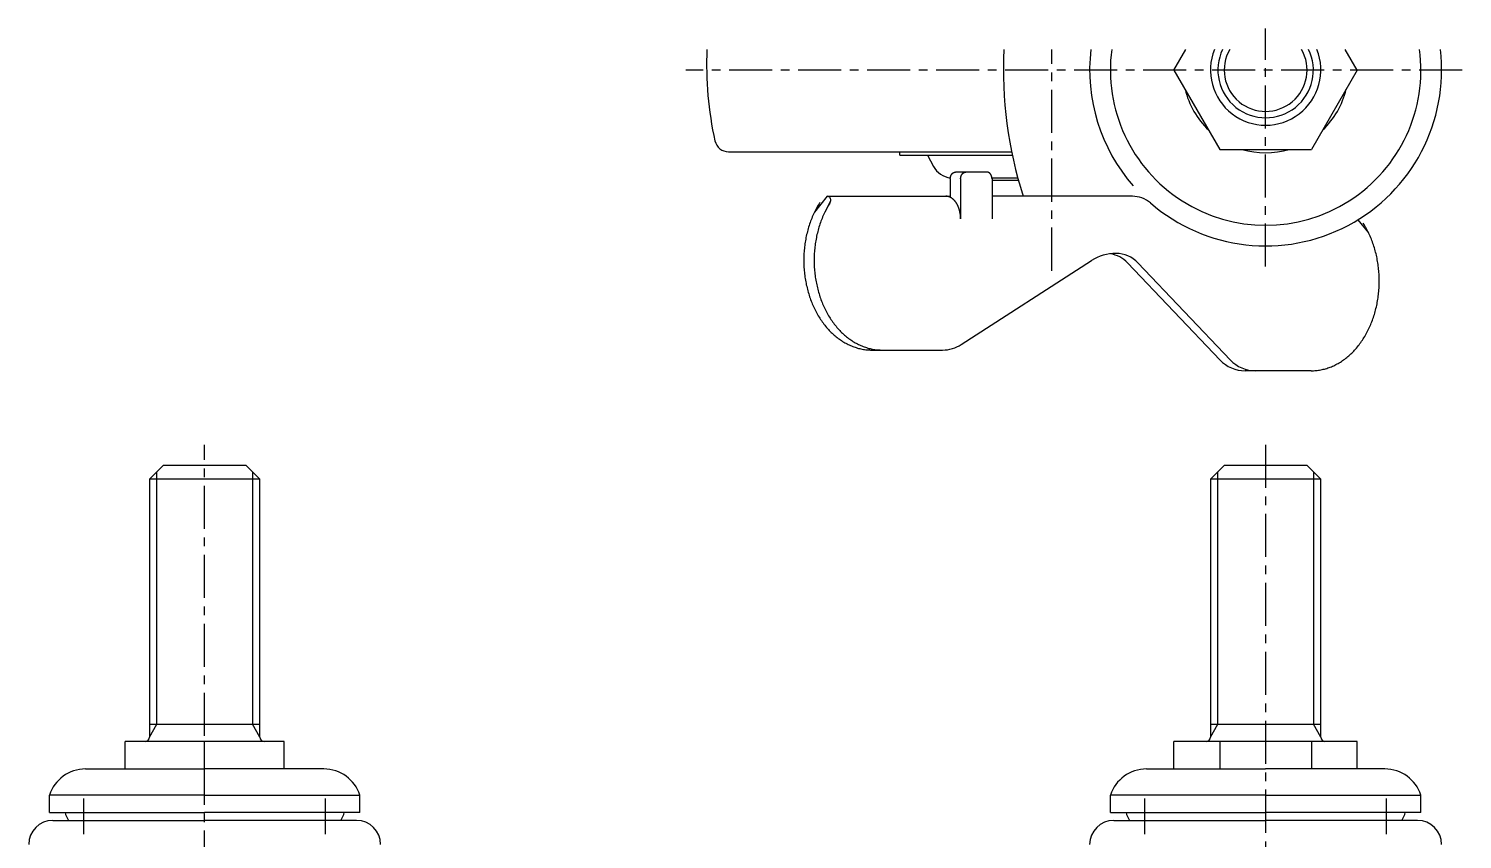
# Model space of a CAD drawing. Extents: x -35 to 215, y -13 to 267.
# Drawn here: x 7.6 to 215.4, y 149.3 to 266.8 of the extents above; entities that cross this region are included whole.
import ezdxf

# ---------------------------------------------------------------- set-up
doc = ezdxf.new("R2010")
doc.units = 0
doc.header["$LTSCALE"] = 5
doc.linetypes.add('CENTER', pattern=[2, 1.25, -0.25, 0.25, -0.25])
doc.layers.get('0').update_dxf_attribs({"linetype": 'CONTINUOUS'})
doc.layers.add('CENTER', color=1, linetype='CENTER')

msp = doc.modelspace()

# ---------------------------------------------------------------- linework, layer by layer
at = {"color": 7, "linetype": 'CONTINUOUS'}
for p, q in [((173.571251, 260.843618), (175.303302, 263.843618)), ((200.129364, 260.843618), (198.397313, 263.843618)), ((173.571251, 260.843618), (180.210779, 249.343618)), ((200.129364, 260.843618), (193.489836, 249.343618)), ((180.210779, 249.343618), (193.489836, 249.343618)), ((109.012822, 248.993618), (150.032134, 248.993618)), ((133.850307, 248.493618), (133.850307, 248.993618)), ((133.850307, 248.493618), (150.135084, 248.493618)), ((137.850307, 248.493618), (138.727688, 246.871333)), ((146.44829, 246.043618), (141.915838, 246.043618)), ((147.197913, 245.193618), (150.927277, 245.193618)), ((141.157636, 245.043618), (141.157636, 242.388456)), ((142.657284, 245.043618), (142.657284, 239.243618)), ((147.206491, 245.043618), (147.206491, 239.243618)), ((151.022978, 244.843618), (147.206491, 244.843618)), ((123.338531, 242.543618), (121.478941, 240.243618)), ((123.78358, 241.815734), (122.978589, 240.243618)), ((123.338531, 242.543618), (137.012321, 242.543618)), ((123.338531, 242.543618), (141.157636, 242.543618)), ((167.538135, 242.543618), (147.206491, 242.543618)), ((200.231776, 239.136793), (201.76244, 237.243618)), ((142.756586, 221.040135), (161.641876, 233.204459)), ((180.243165, 218.798325), (166.855115, 232.878972)), ((181.742813, 218.798325), (168.354763, 232.878972)), ((129.784619, 220.243618), (140.049054, 220.243618)), ((193.456762, 217.243618), (183.866693, 217.243618)), ((25.121629, 201.500356), (27.121629, 203.500356)), ((41.121629, 201.500356), (25.121629, 201.500356)), ((25.121629, 201.500356), (25.121629, 164.100356)), ((39.121629, 203.500356), (27.121629, 203.500356)), ((41.121629, 201.500356), (39.121629, 203.500356)), ((41.121629, 164.100356), (41.121629, 201.500356)), ((178.850307, 201.500356), (180.850307, 203.500356)), ((194.850307, 201.500356), (178.850307, 201.500356)), ((178.850307, 201.500356), (178.850307, 164.100356)), ((192.850307, 203.500356), (180.850307, 203.500356)), ((194.850307, 201.500356), (192.850307, 203.500356)), ((194.850307, 164.100356), (194.850307, 201.500356)), ((25.121629, 165.975301), (41.121629, 165.975301)), ((178.850307, 165.975301), (194.850307, 165.975301)), ((21.621629, 159.500356), (21.621629, 163.500356)), ((44.621629, 163.500356), (21.621629, 163.500356)), ((33.121629, 159.500356), (33.121629, 163.500356)), ((44.621629, 159.500356), (44.621629, 163.500356)), ((173.571251, 159.500356), (173.571251, 163.500356)), ((200.129364, 163.500356), (173.571251, 163.500356)), ((180.210779, 163.500356), (180.210779, 159.500356)), ((193.489836, 163.500356), (193.489836, 159.500356)), ((200.129364, 159.500356), (200.129364, 163.500356)), ((15.852308, 159.500356), (33.121629, 159.500356)), ((50.39095, 159.500356), (33.121629, 159.500356)), ((169.580986, 159.500356), (186.850307, 159.500356)), ((204.119629, 159.500356), (186.850307, 159.500356)), ((10.621629, 153.200356), (10.621629, 155.700356)), ((33.121629, 155.700356), (10.621629, 155.700356)), ((33.121629, 155.700356), (55.621629, 155.700356)), ((55.621629, 153.200356), (55.621629, 155.700356)), ((164.350307, 153.200356), (164.350307, 155.700356)), ((186.850307, 155.700356), (164.350307, 155.700356)), ((186.850307, 155.700356), (209.350307, 155.700356)), ((209.350307, 153.200356), (209.350307, 155.700356)), ((10.621629, 153.200356), (33.121629, 153.200356)), ((11.121629, 152.044356), (33.121629, 152.044356)), ((55.621629, 153.200356), (33.121629, 153.200356)), ((55.121629, 152.044356), (33.121629, 152.044356)), ((164.350307, 153.200356), (186.850307, 153.200356)), ((164.850307, 152.044356), (186.850307, 152.044356)), ((209.350307, 153.200356), (186.850307, 153.200356)), ((208.850307, 152.044356), (186.850307, 152.044356))]:
    msp.add_line(p, q, dxfattribs=at)
at = {"color": 3, "linetype": 'CONTINUOUS'}
for p, q in [((26.204129, 165.975301), (26.204129, 202.582856)), ((40.039129, 202.582856), (40.039129, 165.975301)), ((179.932807, 165.975301), (179.932807, 202.582856)), ((193.767807, 202.582856), (193.767807, 165.975301)), ((25.121629, 164.100356), (26.204129, 165.975301)), ((41.121629, 164.100356), (40.039129, 165.975301)), ((178.850307, 164.100356), (179.932807, 165.975301)), ((194.850307, 164.100356), (193.767807, 165.975301))]:
    msp.add_line(p, q, dxfattribs=at)
at = {"color": 7, "linetype": 'CONTINUOUS'}
for points in [[(141.158, 245.044, 0), (141.158, 245.056, 0), (141.158, 245.068, 0), (141.158, 245.08, 0), (141.159, 245.093, 0), (141.159, 245.105, 0), (141.16, 245.117, 0), (141.16, 245.129, 0), (141.161, 245.142, 0), (141.162, 245.154, 0), (141.163, 245.166, 0), (141.165, 245.178, 0), (141.166, 245.19, 0), (141.167, 245.202, 0), (141.169, 245.215, 0), (141.17, 245.227, 0), (141.172, 245.239, 0), (141.174, 245.251, 0), (141.176, 245.263, 0), (141.178, 245.275, 0), (141.18, 245.287, 0), (141.183, 245.298, 0), (141.185, 245.31, 0), (141.188, 245.322, 0), (141.19, 245.334, 0), (141.193, 245.346, 0), (141.196, 245.357, 0), (141.199, 245.369, 0), (141.202, 245.381, 0), (141.205, 245.392, 0), (141.208, 245.404, 0), (141.212, 245.415, 0), (141.215, 245.426, 0), (141.219, 245.438, 0), (141.223, 245.449, 0), (141.227, 245.46, 0), (141.23, 245.471, 0), (141.234, 245.482, 0), (141.239, 245.493, 0), (141.243, 245.504, 0), (141.247, 245.515, 0), (141.252, 245.526, 0), (141.256, 245.537, 0), (141.261, 245.547, 0), (141.266, 245.558, 0), (141.27, 245.568, 0), (141.275, 245.579, 0), (141.28, 245.589, 0), (141.285, 245.599, 0), (141.291, 245.609, 0), (141.296, 245.619, 0), (141.301, 245.629, 0), (141.307, 245.639, 0), (141.312, 245.649, 0), (141.318, 245.659, 0), (141.324, 245.668, 0), (141.33, 245.678, 0), (141.336, 245.687, 0), (141.342, 245.697, 0), (141.348, 245.706, 0), (141.354, 245.715, 0), (141.36, 245.724, 0), (141.367, 245.733, 0), (141.373, 245.742, 0), (141.38, 245.751, 0), (141.386, 245.759, 0), (141.393, 245.768, 0), (141.4, 245.776, 0), (141.407, 245.785, 0), (141.414, 245.793, 0), (141.421, 245.801, 0), (141.428, 245.809, 0), (141.435, 245.817, 0), (141.442, 245.824, 0), (141.449, 245.832, 0), (141.457, 245.839, 0), (141.464, 245.847, 0), (141.472, 245.854, 0), (141.479, 245.861, 0), (141.487, 245.868, 0), (141.495, 245.875, 0), (141.502, 245.882, 0), (141.51, 245.888, 0), (141.518, 245.895, 0), (141.526, 245.901, 0), (141.534, 245.908, 0), (141.542, 245.914, 0), (141.55, 245.92, 0), (141.558, 245.926, 0), (141.567, 245.931, 0), (141.575, 245.937, 0), (141.583, 245.942, 0), (141.592, 245.948, 0), (141.6, 245.953, 0), (141.609, 245.958, 0), (141.617, 245.963, 0), (141.626, 245.967, 0), (141.634, 245.972, 0), (141.643, 245.977, 0), (141.652, 245.981, 0), (141.66, 245.985, 0), (141.669, 245.989, 0), (141.678, 245.993, 0), (141.687, 245.997, 0), (141.696, 246.001, 0), (141.705, 246.004, 0), (141.714, 246.007, 0), (141.723, 246.011, 0), (141.732, 246.014, 0), (141.741, 246.017, 0), (141.75, 246.019, 0), (141.759, 246.022, 0), (141.768, 246.024, 0), (141.777, 246.027, 0), (141.786, 246.029, 0), (141.795, 246.031, 0), (141.805, 246.033, 0), (141.814, 246.035, 0), (141.823, 246.036, 0), (141.832, 246.038, 0), (141.842, 246.039, 0), (141.851, 246.04, 0), (141.86, 246.041, 0), (141.869, 246.042, 0), (141.879, 246.042, 0), (141.888, 246.043, 0), (141.897, 246.043, 0), (141.907, 246.044, 0), (141.916, 246.044, 0)], [(142.657, 245.044, 0), (142.657, 245.056, 0), (142.658, 245.068, 0), (142.658, 245.08, 0), (142.658, 245.093, 0), (142.659, 245.105, 0), (142.659, 245.117, 0), (142.66, 245.129, 0), (142.661, 245.142, 0), (142.662, 245.154, 0), (142.663, 245.166, 0), (142.664, 245.178, 0), (142.665, 245.19, 0), (142.667, 245.202, 0), (142.668, 245.215, 0), (142.67, 245.227, 0), (142.672, 245.239, 0), (142.674, 245.251, 0), (142.676, 245.263, 0), (142.678, 245.275, 0), (142.68, 245.287, 0), (142.682, 245.298, 0), (142.685, 245.31, 0), (142.687, 245.322, 0), (142.69, 245.334, 0), (142.693, 245.346, 0), (142.696, 245.357, 0), (142.699, 245.369, 0), (142.702, 245.381, 0), (142.705, 245.392, 0), (142.708, 245.404, 0), (142.711, 245.415, 0), (142.715, 245.426, 0), (142.719, 245.438, 0), (142.722, 245.449, 0), (142.726, 245.46, 0), (142.73, 245.471, 0), (142.734, 245.482, 0), (142.738, 245.493, 0), (142.742, 245.504, 0), (142.747, 245.515, 0), (142.751, 245.526, 0), (142.756, 245.537, 0), (142.76, 245.547, 0), (142.765, 245.558, 0), (142.77, 245.568, 0), (142.775, 245.579, 0), (142.78, 245.589, 0), (142.785, 245.599, 0), (142.79, 245.609, 0), (142.796, 245.619, 0), (142.801, 245.629, 0), (142.806, 245.639, 0), (142.812, 245.649, 0), (142.818, 245.659, 0), (142.824, 245.668, 0), (142.829, 245.678, 0), (142.835, 245.687, 0), (142.841, 245.697, 0), (142.847, 245.706, 0), (142.854, 245.715, 0), (142.86, 245.724, 0), (142.866, 245.733, 0), (142.873, 245.742, 0), (142.879, 245.751, 0), (142.886, 245.759, 0), (142.893, 245.768, 0), (142.899, 245.776, 0), (142.906, 245.785, 0), (142.913, 245.793, 0), (142.92, 245.801, 0), (142.927, 245.809, 0), (142.934, 245.817, 0), (142.942, 245.824, 0), (142.949, 245.832, 0), (142.956, 245.839, 0), (142.964, 245.847, 0), (142.971, 245.854, 0), (142.979, 245.861, 0), (142.987, 245.868, 0), (142.994, 245.875, 0), (143.002, 245.882, 0), (143.01, 245.888, 0), (143.018, 245.895, 0), (143.026, 245.901, 0), (143.034, 245.908, 0), (143.042, 245.914, 0), (143.05, 245.92, 0), (143.058, 245.926, 0), (143.066, 245.931, 0), (143.075, 245.937, 0), (143.083, 245.942, 0), (143.091, 245.948, 0), (143.1, 245.953, 0), (143.108, 245.958, 0), (143.117, 245.963, 0), (143.125, 245.967, 0), (143.134, 245.972, 0), (143.143, 245.977, 0), (143.151, 245.981, 0), (143.16, 245.985, 0), (143.169, 245.989, 0), (143.178, 245.993, 0), (143.187, 245.997, 0), (143.195, 246.001, 0), (143.204, 246.004, 0), (143.213, 246.007, 0), (143.222, 246.011, 0), (143.231, 246.014, 0), (143.24, 246.017, 0), (143.249, 246.019, 0), (143.258, 246.022, 0), (143.268, 246.024, 0), (143.277, 246.027, 0), (143.286, 246.029, 0), (143.295, 246.031, 0), (143.304, 246.033, 0), (143.313, 246.035, 0), (143.323, 246.036, 0), (143.332, 246.038, 0), (143.341, 246.039, 0), (143.35, 246.04, 0), (143.36, 246.041, 0), (143.369, 246.042, 0), (143.378, 246.042, 0), (143.388, 246.043, 0), (143.397, 246.043, 0), (143.406, 246.044, 0), (143.415, 246.044, 0)], [(147.206, 245.044, 0), (147.206, 245.056, 0), (147.206, 245.068, 0), (147.206, 245.08, 0), (147.206, 245.093, 0), (147.205, 245.105, 0), (147.204, 245.117, 0), (147.204, 245.129, 0), (147.203, 245.142, 0), (147.202, 245.154, 0), (147.201, 245.166, 0), (147.2, 245.178, 0), (147.198, 245.19, 0), (147.197, 245.202, 0), (147.195, 245.215, 0), (147.194, 245.227, 0), (147.192, 245.239, 0), (147.19, 245.251, 0), (147.188, 245.263, 0), (147.186, 245.275, 0), (147.184, 245.287, 0), (147.181, 245.298, 0), (147.179, 245.31, 0), (147.176, 245.322, 0), (147.174, 245.334, 0), (147.171, 245.346, 0), (147.168, 245.357, 0), (147.165, 245.369, 0), (147.162, 245.381, 0), (147.159, 245.392, 0), (147.156, 245.404, 0), (147.152, 245.415, 0), (147.149, 245.426, 0), (147.145, 245.438, 0), (147.141, 245.449, 0), (147.138, 245.46, 0), (147.134, 245.471, 0), (147.13, 245.482, 0), (147.126, 245.493, 0), (147.121, 245.504, 0), (147.117, 245.515, 0), (147.113, 245.526, 0), (147.108, 245.537, 0), (147.103, 245.547, 0), (147.099, 245.558, 0), (147.094, 245.568, 0), (147.089, 245.579, 0), (147.084, 245.589, 0), (147.079, 245.599, 0), (147.073, 245.609, 0), (147.068, 245.619, 0), (147.063, 245.629, 0), (147.057, 245.639, 0), (147.052, 245.649, 0), (147.046, 245.659, 0), (147.04, 245.668, 0), (147.034, 245.678, 0), (147.028, 245.687, 0), (147.022, 245.697, 0), (147.016, 245.706, 0), (147.01, 245.715, 0), (147.004, 245.724, 0), (146.997, 245.733, 0), (146.991, 245.742, 0), (146.984, 245.751, 0), (146.978, 245.759, 0), (146.971, 245.768, 0), (146.964, 245.776, 0), (146.957, 245.785, 0), (146.951, 245.793, 0), (146.944, 245.801, 0), (146.936, 245.809, 0), (146.929, 245.817, 0), (146.922, 245.824, 0), (146.915, 245.832, 0), (146.907, 245.839, 0), (146.9, 245.847, 0), (146.892, 245.854, 0), (146.885, 245.861, 0), (146.877, 245.868, 0), (146.87, 245.875, 0), (146.862, 245.882, 0), (146.854, 245.888, 0), (146.846, 245.895, 0), (146.838, 245.901, 0), (146.83, 245.908, 0), (146.822, 245.914, 0), (146.814, 245.92, 0), (146.806, 245.926, 0), (146.797, 245.931, 0), (146.789, 245.937, 0), (146.781, 245.942, 0), (146.772, 245.948, 0), (146.764, 245.953, 0), (146.756, 245.958, 0), (146.747, 245.963, 0), (146.738, 245.967, 0), (146.73, 245.972, 0), (146.721, 245.977, 0), (146.712, 245.981, 0), (146.704, 245.985, 0), (146.695, 245.989, 0), (146.686, 245.993, 0), (146.677, 245.997, 0), (146.668, 246.001, 0), (146.659, 246.004, 0), (146.651, 246.007, 0), (146.642, 246.011, 0), (146.633, 246.014, 0), (146.623, 246.017, 0), (146.614, 246.019, 0), (146.605, 246.022, 0), (146.596, 246.024, 0), (146.587, 246.027, 0), (146.578, 246.029, 0), (146.569, 246.031, 0), (146.56, 246.033, 0), (146.55, 246.035, 0), (146.541, 246.036, 0), (146.532, 246.038, 0), (146.523, 246.039, 0), (146.513, 246.04, 0), (146.504, 246.041, 0), (146.495, 246.042, 0), (146.485, 246.042, 0), (146.476, 246.043, 0), (146.467, 246.043, 0), (146.458, 246.044, 0), (146.448, 246.044, 0)], [(122.248, 241.621, 0), (122.136, 241.444, 0), (122.027, 241.263, 0), (121.92, 241.081, 0), (121.816, 240.895, 0), (121.715, 240.708, 0), (121.615, 240.518, 0), (121.519, 240.325, 0), (121.425, 240.131, 0), (121.334, 239.934, 0), (121.245, 239.735, 0), (121.159, 239.535, 0), (121.076, 239.332, 0), (120.995, 239.127, 0), (120.917, 238.92, 0), (120.842, 238.712, 0), (120.77, 238.502, 0), (120.701, 238.29, 0), (120.635, 238.077, 0), (120.571, 237.862, 0), (120.51, 237.646, 0), (120.453, 237.428, 0), (120.398, 237.209, 0), (120.346, 236.989, 0), (120.297, 236.767, 0), (120.251, 236.544, 0), (120.208, 236.321, 0), (120.168, 236.096, 0), (120.131, 235.871, 0), (120.098, 235.645, 0), (120.067, 235.417, 0), (120.039, 235.19, 0), (120.014, 234.961, 0), (119.993, 234.732, 0), (119.974, 234.503, 0), (119.959, 234.273, 0), (119.947, 234.043, 0), (119.937, 233.813, 0), (119.931, 233.582, 0), (119.928, 233.352, 0), (119.928, 233.121, 0), (119.932, 232.891, 0), (119.938, 232.66, 0), (119.947, 232.43, 0), (119.96, 232.2, 0), (119.975, 231.97, 0), (119.994, 231.741, 0), (120.016, 231.512, 0), (120.041, 231.283, 0), (120.069, 231.056, 0), (120.1, 230.829, 0), (120.134, 230.602, 0), (120.171, 230.377, 0), (120.211, 230.153, 0), (120.254, 229.929, 0), (120.3, 229.706, 0), (120.349, 229.485, 0), (120.401, 229.265, 0), (120.456, 229.046, 0), (120.514, 228.828, 0), (120.575, 228.612, 0), (120.639, 228.397, 0), (120.705, 228.184, 0), (120.775, 227.972, 0), (120.847, 227.762, 0), (120.922, 227.554, 0), (121, 227.348, 0), (121.081, 227.143, 0), (121.164, 226.94, 0), (121.25, 226.74, 0), (121.339, 226.541, 0), (121.431, 226.344, 0), (121.525, 226.15, 0), (121.622, 225.958, 0), (121.721, 225.768, 0), (121.823, 225.58, 0), (121.927, 225.395, 0), (122.034, 225.213, 0), (122.143, 225.032, 0), (122.255, 224.855, 0), (122.369, 224.68, 0), (122.485, 224.508, 0), (122.604, 224.338, 0), (122.725, 224.172, 0), (122.848, 224.008, 0), (122.973, 223.847, 0), (123.101, 223.689, 0), (123.23, 223.534, 0), (123.362, 223.383, 0), (123.496, 223.234, 0), (123.631, 223.088, 0), (123.769, 222.946, 0), (123.908, 222.807, 0), (124.05, 222.671, 0), (124.193, 222.538, 0), (124.338, 222.409, 0), (124.484, 222.283, 0), (124.632, 222.161, 0), (124.782, 222.042, 0), (124.934, 221.927, 0), (125.087, 221.815, 0), (125.241, 221.707, 0), (125.397, 221.603, 0), (125.554, 221.502, 0), (125.713, 221.405, 0), (125.873, 221.311, 0), (126.034, 221.222, 0), (126.196, 221.136, 0), (126.36, 221.054, 0), (126.524, 220.975, 0), (126.69, 220.901, 0), (126.856, 220.831, 0), (127.024, 220.764, 0), (127.192, 220.701, 0), (127.361, 220.643, 0), (127.531, 220.588, 0), (127.702, 220.537, 0), (127.873, 220.49, 0), (128.045, 220.448, 0), (128.217, 220.409, 0), (128.39, 220.374, 0), (128.564, 220.344, 0), (128.737, 220.317, 0), (128.911, 220.295, 0), (129.086, 220.276, 0), (129.26, 220.262, 0), (129.435, 220.252, 0), (129.61, 220.246, 0), (129.785, 220.244, 0)], [(123.747, 241.621, 0), (123.636, 241.444, 0), (123.527, 241.263, 0), (123.42, 241.081, 0), (123.316, 240.895, 0), (123.214, 240.708, 0), (123.115, 240.518, 0), (123.019, 240.325, 0), (122.925, 240.131, 0), (122.833, 239.934, 0), (122.745, 239.735, 0), (122.659, 239.535, 0), (122.575, 239.332, 0), (122.495, 239.127, 0), (122.417, 238.92, 0), (122.342, 238.712, 0), (122.27, 238.502, 0), (122.201, 238.29, 0), (122.134, 238.077, 0), (122.071, 237.862, 0), (122.01, 237.646, 0), (121.952, 237.428, 0), (121.897, 237.209, 0), (121.845, 236.989, 0), (121.797, 236.767, 0), (121.751, 236.544, 0), (121.708, 236.321, 0), (121.668, 236.096, 0), (121.631, 235.871, 0), (121.597, 235.645, 0), (121.566, 235.417, 0), (121.539, 235.19, 0), (121.514, 234.961, 0), (121.493, 234.732, 0), (121.474, 234.503, 0), (121.459, 234.273, 0), (121.446, 234.043, 0), (121.437, 233.813, 0), (121.431, 233.582, 0), (121.428, 233.352, 0), (121.428, 233.121, 0), (121.431, 232.891, 0), (121.438, 232.66, 0), (121.447, 232.43, 0), (121.459, 232.2, 0), (121.475, 231.97, 0), (121.494, 231.741, 0), (121.516, 231.512, 0), (121.54, 231.283, 0), (121.568, 231.056, 0), (121.599, 230.829, 0), (121.633, 230.602, 0), (121.67, 230.377, 0), (121.71, 230.153, 0), (121.753, 229.929, 0), (121.8, 229.706, 0), (121.849, 229.485, 0), (121.901, 229.265, 0), (121.956, 229.046, 0), (122.014, 228.828, 0), (122.074, 228.612, 0), (122.138, 228.397, 0), (122.205, 228.184, 0), (122.274, 227.972, 0), (122.347, 227.762, 0), (122.422, 227.554, 0), (122.5, 227.348, 0), (122.58, 227.143, 0), (122.664, 226.94, 0), (122.75, 226.74, 0), (122.839, 226.541, 0), (122.93, 226.344, 0), (123.024, 226.15, 0), (123.121, 225.958, 0), (123.22, 225.768, 0), (123.322, 225.58, 0), (123.427, 225.395, 0), (123.533, 225.213, 0), (123.643, 225.032, 0), (123.754, 224.855, 0), (123.868, 224.68, 0), (123.985, 224.508, 0), (124.103, 224.338, 0), (124.224, 224.172, 0), (124.347, 224.008, 0), (124.473, 223.847, 0), (124.6, 223.689, 0), (124.73, 223.534, 0), (124.862, 223.383, 0), (124.995, 223.234, 0), (125.131, 223.088, 0), (125.268, 222.946, 0), (125.408, 222.807, 0), (125.549, 222.671, 0), (125.692, 222.538, 0), (125.837, 222.409, 0), (125.984, 222.283, 0), (126.132, 222.161, 0), (126.282, 222.042, 0), (126.433, 221.927, 0), (126.586, 221.815, 0), (126.741, 221.707, 0), (126.897, 221.603, 0), (127.054, 221.502, 0), (127.213, 221.405, 0), (127.373, 221.311, 0), (127.534, 221.222, 0), (127.696, 221.136, 0), (127.86, 221.054, 0), (128.024, 220.975, 0), (128.19, 220.901, 0), (128.356, 220.831, 0), (128.524, 220.764, 0), (128.692, 220.701, 0), (128.861, 220.643, 0), (129.031, 220.588, 0), (129.201, 220.537, 0), (129.373, 220.49, 0), (129.545, 220.448, 0), (129.717, 220.409, 0), (129.89, 220.374, 0), (130.063, 220.344, 0), (130.237, 220.317, 0), (130.411, 220.295, 0), (130.585, 220.276, 0), (130.76, 220.262, 0), (130.935, 220.252, 0), (131.109, 220.246, 0), (131.284, 220.244, 0)], [(142.657, 239.244, 0), (142.657, 239.284, 0), (142.657, 239.325, 0), (142.656, 239.365, 0), (142.655, 239.406, 0), (142.653, 239.446, 0), (142.651, 239.486, 0), (142.649, 239.527, 0), (142.647, 239.567, 0), (142.644, 239.607, 0), (142.641, 239.648, 0), (142.638, 239.688, 0), (142.634, 239.728, 0), (142.63, 239.768, 0), (142.626, 239.808, 0), (142.621, 239.848, 0), (142.616, 239.887, 0), (142.611, 239.927, 0), (142.605, 239.967, 0), (142.599, 240.006, 0), (142.593, 240.045, 0), (142.586, 240.085, 0), (142.579, 240.124, 0), (142.572, 240.163, 0), (142.565, 240.202, 0), (142.557, 240.24, 0), (142.549, 240.279, 0), (142.54, 240.317, 0), (142.532, 240.355, 0), (142.522, 240.393, 0), (142.513, 240.431, 0), (142.503, 240.469, 0), (142.493, 240.506, 0), (142.483, 240.544, 0), (142.473, 240.581, 0), (142.462, 240.618, 0), (142.451, 240.655, 0), (142.439, 240.691, 0), (142.428, 240.727, 0), (142.416, 240.763, 0), (142.403, 240.799, 0), (142.391, 240.835, 0), (142.378, 240.87, 0), (142.365, 240.905, 0), (142.351, 240.94, 0), (142.337, 240.975, 0), (142.323, 241.009, 0), (142.309, 241.043, 0), (142.295, 241.077, 0), (142.28, 241.111, 0), (142.265, 241.144, 0), (142.249, 241.177, 0), (142.234, 241.209, 0), (142.218, 241.242, 0), (142.202, 241.274, 0), (142.186, 241.306, 0), (142.169, 241.337, 0), (142.152, 241.368, 0), (142.135, 241.399, 0), (142.118, 241.43, 0), (142.1, 241.46, 0), (142.082, 241.49, 0), (142.064, 241.519, 0), (142.046, 241.548, 0), (142.027, 241.577, 0), (142.008, 241.606, 0), (141.989, 241.634, 0), (141.97, 241.661, 0), (141.951, 241.689, 0), (141.931, 241.716, 0), (141.911, 241.742, 0), (141.891, 241.769, 0), (141.871, 241.795, 0), (141.85, 241.82, 0), (141.829, 241.845, 0), (141.808, 241.87, 0), (141.787, 241.894, 0), (141.766, 241.918, 0), (141.745, 241.942, 0), (141.723, 241.965, 0), (141.701, 241.987, 0), (141.679, 242.01, 0), (141.657, 242.032, 0), (141.634, 242.053, 0), (141.612, 242.074, 0), (141.589, 242.095, 0), (141.566, 242.115, 0), (141.543, 242.135, 0), (141.52, 242.154, 0), (141.497, 242.173, 0), (141.473, 242.191, 0), (141.449, 242.209, 0), (141.426, 242.227, 0), (141.402, 242.244, 0), (141.378, 242.261, 0), (141.353, 242.277, 0), (141.329, 242.292, 0), (141.305, 242.308, 0), (141.28, 242.322, 0), (141.255, 242.337, 0), (141.23, 242.351, 0), (141.206, 242.364, 0), (141.181, 242.377, 0), (141.155, 242.39, 0), (141.13, 242.402, 0), (141.105, 242.413, 0), (141.079, 242.424, 0), (141.054, 242.435, 0), (141.028, 242.445, 0), (141.003, 242.454, 0), (140.977, 242.463, 0), (140.951, 242.472, 0), (140.925, 242.48, 0), (140.899, 242.488, 0), (140.873, 242.495, 0), (140.847, 242.502, 0), (140.821, 242.508, 0), (140.795, 242.514, 0), (140.769, 242.519, 0), (140.743, 242.524, 0), (140.717, 242.528, 0), (140.69, 242.531, 0), (140.664, 242.535, 0), (140.638, 242.537, 0), (140.611, 242.54, 0), (140.585, 242.541, 0), (140.558, 242.543, 0), (140.532, 242.543, 0), (140.506, 242.544, 0)], [(193.457, 217.244, 0), (193.632, 217.246, 0), (193.806, 217.252, 0), (193.981, 217.262, 0), (194.156, 217.276, 0), (194.33, 217.295, 0), (194.504, 217.317, 0), (194.678, 217.344, 0), (194.851, 217.374, 0), (195.024, 217.409, 0), (195.196, 217.448, 0), (195.368, 217.49, 0), (195.54, 217.537, 0), (195.71, 217.588, 0), (195.88, 217.643, 0), (196.049, 217.701, 0), (196.217, 217.764, 0), (196.385, 217.831, 0), (196.551, 217.901, 0), (196.717, 217.975, 0), (196.882, 218.054, 0), (197.045, 218.136, 0), (197.207, 218.222, 0), (197.368, 218.311, 0), (197.528, 218.405, 0), (197.687, 218.502, 0), (197.844, 218.603, 0), (198, 218.707, 0), (198.155, 218.815, 0), (198.308, 218.927, 0), (198.459, 219.042, 0), (198.609, 219.161, 0), (198.757, 219.283, 0), (198.904, 219.409, 0), (199.049, 219.538, 0), (199.192, 219.671, 0), (199.333, 219.807, 0), (199.473, 219.946, 0), (199.61, 220.088, 0), (199.746, 220.234, 0), (199.88, 220.383, 0), (200.011, 220.534, 0), (200.141, 220.689, 0), (200.268, 220.847, 0), (200.394, 221.008, 0), (200.517, 221.172, 0), (200.638, 221.338, 0), (200.756, 221.508, 0), (200.873, 221.68, 0), (200.987, 221.855, 0), (201.098, 222.032, 0), (201.208, 222.213, 0), (201.314, 222.395, 0), (201.419, 222.58, 0), (201.521, 222.768, 0), (201.62, 222.958, 0), (201.717, 223.15, 0), (201.811, 223.344, 0), (201.902, 223.541, 0), (201.991, 223.74, 0), (202.077, 223.94, 0), (202.161, 224.143, 0), (202.241, 224.348, 0), (202.319, 224.554, 0), (202.394, 224.762, 0), (202.467, 224.972, 0), (202.536, 225.184, 0), (202.603, 225.397, 0), (202.667, 225.612, 0), (202.727, 225.828, 0), (202.785, 226.046, 0), (202.84, 226.265, 0), (202.892, 226.485, 0), (202.942, 226.706, 0), (202.988, 226.929, 0), (203.031, 227.153, 0), (203.071, 227.377, 0), (203.108, 227.602, 0), (203.142, 227.829, 0), (203.173, 228.056, 0), (203.201, 228.283, 0), (203.226, 228.512, 0), (203.247, 228.741, 0), (203.266, 228.97, 0), (203.282, 229.2, 0), (203.294, 229.43, 0), (203.303, 229.66, 0), (203.31, 229.891, 0), (203.313, 230.121, 0), (203.313, 230.352, 0), (203.31, 230.582, 0), (203.304, 230.813, 0), (203.295, 231.043, 0), (203.282, 231.273, 0), (203.267, 231.503, 0), (203.249, 231.732, 0), (203.227, 231.961, 0), (203.202, 232.19, 0), (203.175, 232.417, 0), (203.144, 232.645, 0), (203.11, 232.871, 0), (203.073, 233.096, 0), (203.033, 233.321, 0), (202.99, 233.544, 0), (202.944, 233.767, 0), (202.896, 233.989, 0), (202.844, 234.209, 0), (202.789, 234.428, 0), (202.731, 234.646, 0), (202.67, 234.862, 0), (202.607, 235.077, 0), (202.54, 235.29, 0), (202.471, 235.502, 0), (202.399, 235.712, 0), (202.324, 235.92, 0), (202.246, 236.127, 0), (202.166, 236.332, 0), (202.082, 236.535, 0), (201.996, 236.735, 0), (201.908, 236.934, 0), (201.816, 237.131, 0), (201.722, 237.325, 0), (201.626, 237.518, 0), (201.527, 237.708, 0), (201.425, 237.895, 0), (201.321, 238.081, 0), (201.214, 238.263, 0), (201.105, 238.444, 0), (200.994, 238.621, 0)]]:
    msp.add_polyline3d(points, dxfattribs=at)
for centre, radius, start, end in [((155.850307, 261.493618), 50, 177.306106, 192.635625), ((208.850307, 260.843618), 60, 177.134016, 197.758164), ((186.850307, 260.843618), 25.5, 173.243673, 221.21021), ((186.850307, 260.843618), 22.5, 172.337744, 7.662256), ((186.850307, 260.843618), 25.5, 229.10689, 6.756327), ((186.850307, 260.843618), 8, 157.975687, 22.024313), ((186.850307, 260.843618), 6, 150, 30), ((186.850307, 260.843618), 12, 193.402158, 226.597842), ((186.850307, 260.843618), 12, 313.402158, 346.597842), ((109.012822, 250.993618), 2, 192.635625, 270), ((186.850307, 260.843618), 12, 253.402158, 286.597842), ((141.542408, 248.393618), 3.2, 208.405861, 263.297424), ((123.338531, 242.043618), 0.5, 332.885603, 90), ((167.538135, 238.543618), 4, 49.10689, 90), ((165.174203, 227.720469), 6.523149, 90, 122.786246), ((163.674556, 229.854857), 4.388762, 43.555648, 81.147242), ((165.174203, 229.854857), 4.388762, 43.555648, 90), ((140.049054, 225.243618), 5, 270, 302.786246), ((183.866693, 222.243618), 5, 223.555648, 270), ((185.36634, 222.243618), 5, 223.555648, 270), ((24.521629, 164.100356), 0.6, 270, 0), ((41.721629, 164.100356), 0.6, 180, 270), ((178.250307, 164.100356), 0.6, 270, 0), ((195.450307, 164.100356), 0.6, 180, 270), ((15.852308, 154.000356), 5.5, 90, 161.995547), ((50.39095, 154.000356), 5.5, 18.004453, 90), ((169.580986, 154.000356), 5.5, 90, 161.995547), ((204.119629, 154.000356), 5.5, 18.004453, 90), ((11.121629, 148.544356), 3.5, 90, 180), ((15.621629, 153.722356), 2.778, 190.830546, 217.159194), ((50.621629, 153.722356), 2.778, 322.840806, 349.169454), ((55.121629, 148.544356), 3.5, 0, 90), ((164.850307, 148.544356), 3.5, 90, 180), ((169.350307, 153.722356), 2.778, 190.830546, 217.159194), ((204.350307, 153.722356), 2.778, 322.840806, 349.169454), ((208.850307, 148.544356), 3.5, 0, 90)]:
    msp.add_arc(centre, radius, start, end, dxfattribs=at)
at = {"color": 3, "linetype": 'CONTINUOUS'}
msp.add_arc((186.850307, 260.843618), 6.9175, 154.298499, 25.701501, dxfattribs=at)
at = {"layer": 'CENTER', "color": 1, "linetype": 'CENTER'}
for p, q in [((186.850307, 232.343618), (186.850307, 266.843618)), ((155.850307, 231.743618), (155.850307, 263.843618)), ((215.350307, 260.843618), (102.850307, 260.843618)), ((33.121629, 34.304356), (33.121629, 206.500356)), ((186.850307, 206.500356), (186.850307, 114.539375)), ((15.621629, 150.044356), (15.621629, 155.200356)), ((50.621629, 150.044356), (50.621629, 155.200356)), ((169.350307, 150.044356), (169.350307, 155.200356)), ((204.350307, 150.044356), (204.350307, 155.200356))]:
    msp.add_line(p, q, dxfattribs=at)

doc.saveas('drawing.dxf')
